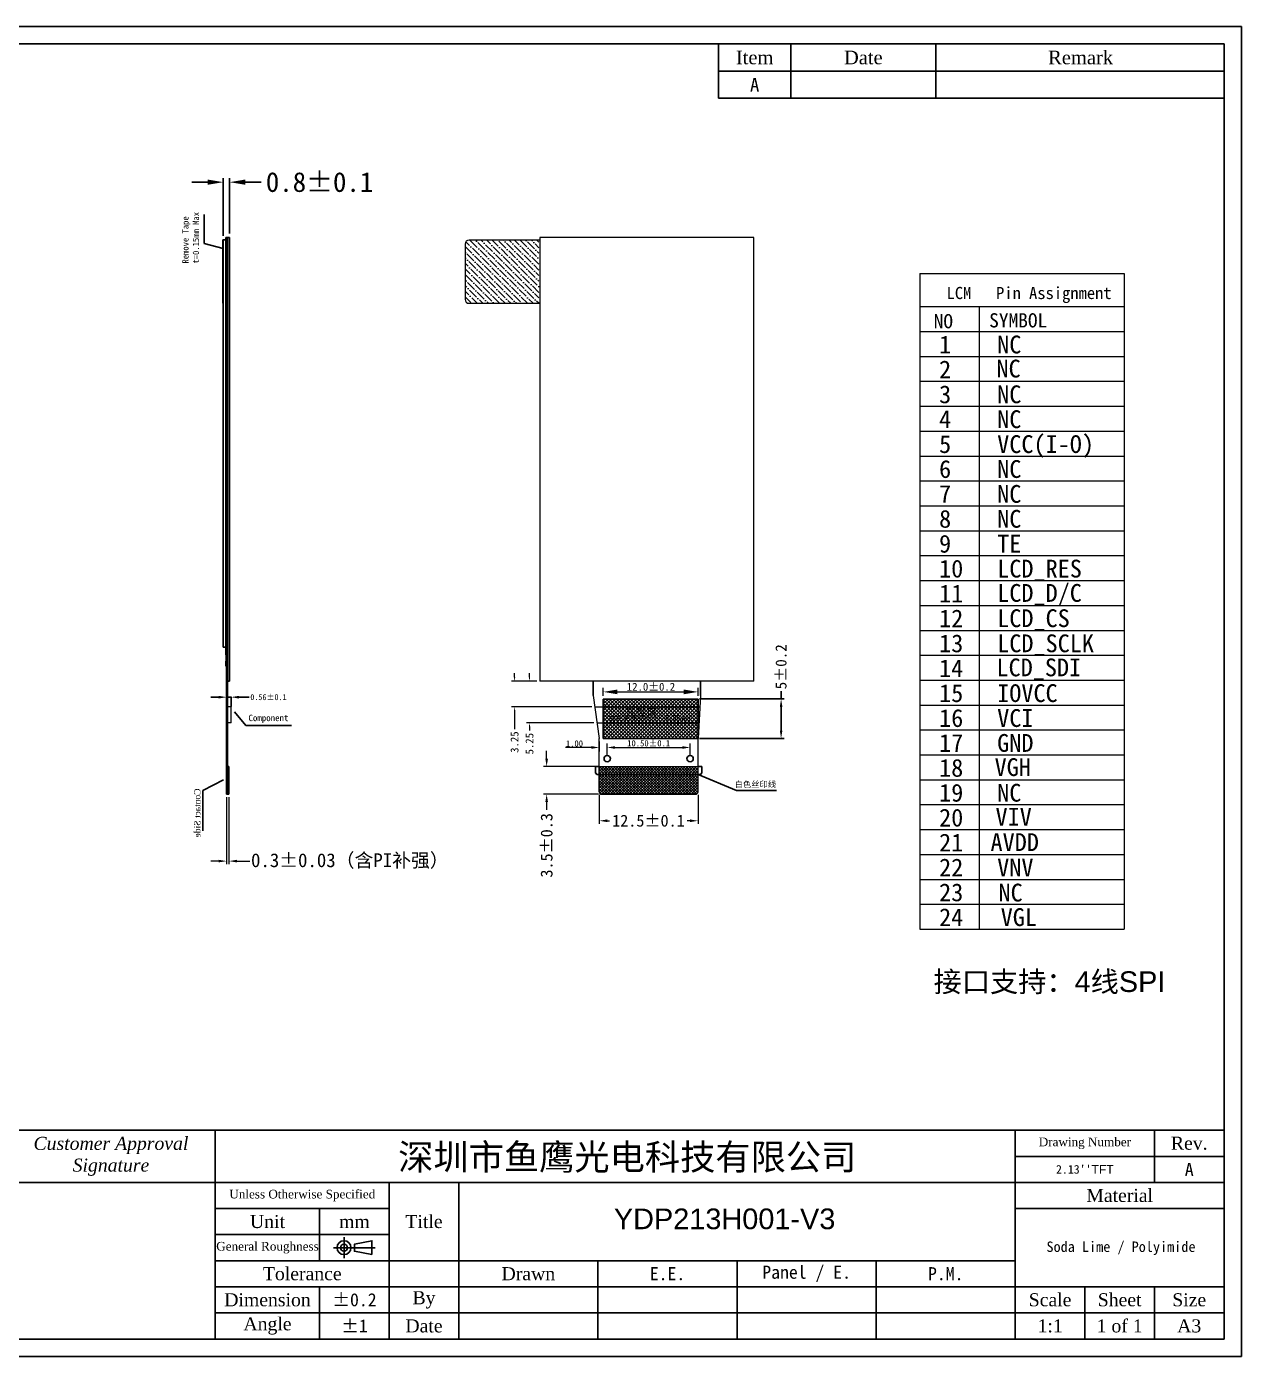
# Model space of a CAD drawing. Header units: millimetres. Extents: x 402 to 634, y 106 to 274.
# Drawn here: x 480.5 to 634.3, y 105.8 to 274.2 of the extents above; entities that cross this region are included whole.
import ezdxf

# ---------------------------------------------------------------- set-up
doc = ezdxf.new("R2010")
doc.units = ezdxf.units.MM
doc.header["$LTSCALE"] = 10
doc.header["$MEASUREMENT"] = 0
doc.linetypes.add('CENTER', pattern=[2, 1.25, -0.25, 0.25, -0.25])
doc.layers.add('dim', color=3, linetype='Continuous', lineweight=13)
doc.layers.add('Title block', color=7, linetype='Continuous', lineweight=9)
for name, color, linetype in [('Dimension', 7, 'Continuous'), ('DWG', 7, 'Continuous'), ('FPC', 2, 'Continuous'), ('Frame', 7, 'Continuous'), ('Index', 7, 'Continuous'), ('偏光片', 4, 'Continuous')]:
    doc.layers.add(name, color=color, linetype=linetype)
doc.styles.add('ROMANS', font='romans.shx')
doc.styles.add('TXT', font='TXT')
doc.styles.add('宋体', font='')
doc.styles.add('工程', font='gbenor.shx', dxfattribs={"width": 1.25, "bigfont": 'gbcbig.shx'})
doc.styles.get('宋体').set_extended_font_data('SimSun')
doc.dimstyles.new('ISO-25$0', dxfattribs={"dimscale": 0.5, "dimtxt": 2, "dimasz": 2, "dimexe": 0.8, "dimexo": 0.8, "dimtad": 0, "dimrnd": 0.01, "dimzin": 9, "dimdsep": 46, "dimtxsty": 'Standard', "dimcen": 2.5, "dimadec": 0, "dimazin": 2, "dimtfac": 1, "dimtofl": 0, "dimtmove": 0, "dimatfit": 0, "dimfxl": 1, "dimlwd": 13, "dimlwe": 13, "dimarcsym": 0})
doc.dimstyles.new('li', dxfattribs={"dimtxt": 0.75, "dimasz": 1, "dimexe": 0.05, "dimexo": 0.05, "dimgap": 0.1, "dimtad": 0, "dimzin": 1, "dimdsep": 46, "dimtxsty": 'TXT', "dimcen": 2.5, "dimclrd": 4, "dimclre": 4, "dimclrt": 4, "dimadec": 0, "dimazin": 0, "dimtfac": 1, "dimtmove": 0, "dimatfit": 3, "dimfxl": 1.25, "dimarcsym": 0})
doc.dimstyles.get("Standard").update_dxf_attribs({"dimscale": 0, "dimtxt": 0.6, "dimasz": 0.5, "dimexe": 0.5, "dimexo": 0.5, "dimgap": 0.5, "dimtad": 0, "dimdec": 4, "dimdsep": 46, "dimlunit": 6, "dimtxsty": 'ROMANS', "dimcen": 0.1, "dimadec": 0, "dimazin": 0, "dimtfac": 1, "dimtdec": 4, "dimtofl": 0, "dimtmove": 0, "dimatfit": 0, "dimfxl": 1, "dimtolj": 1, "dimtzin": 0, "dimarcsym": 0})
doc.dimstyles.new('标准', dxfattribs={"dimtxt": 1.6, "dimasz": 1.8, "dimexe": 0.5, "dimexo": 0.4, "dimgap": 0.1, "dimtad": 1, "dimzin": 1, "dimdsep": 46, "dimtxsty": '工程', "dimblk": 'CLOSEDBLANK', "dimcen": 0.09, "dimclrd": 3, "dimclre": 3, "dimclrt": 3, "dimadec": 0, "dimazin": 0, "dimtfac": 1, "dimtofl": 0, "dimtmove": 0, "dimatfit": 3, "dimldrblk": 'CLOSEDBLANK', "dimfxl": 1, "dimtolj": 1, "dimlwd": 0, "dimlwe": 0, "dimarcsym": 0})
doc.dimstyles.new('标注', dxfattribs={"dimtxt": 1.4, "dimasz": 1, "dimexe": 0.4, "dimexo": 0.2, "dimgap": 0.2, "dimtad": 0, "dimrnd": 0.0005, "dimzin": 9, "dimdsep": 46, "dimtxsty": 'Standard', "dimcen": 0, "dimclrd": 256, "dimclre": 256, "dimclrt": 256, "dimadec": 0, "dimazin": 2, "dimtfac": 1, "dimtmove": 0, "dimatfit": 3, "dimfxl": 0.4, "dimlwd": -1, "dimlwe": -1, "dimarcsym": 0})

# ---------------------------------------------------------------- blocks, each defined once
blk = doc.blocks.new('*D40')
at = {"color": 0, "linetype": 'Continuous', "lineweight": -2, "transparency": 16777216}
for p, q in [((503.38, 254.49), (501.38, 254.49)), ((505.38, 247.7), (505.38, 254.99)), ((506.18, 248), (506.18, 254.99)), ((508.18, 254.49), (510.18, 254.49))]:
    blk.add_line(p, q, dxfattribs=at)
at = {"color": 0, "linetype": 'Continuous', "transparency": 16777216}
for points in [[(503.38, 254.83), (503.38, 254.16), (505.38, 254.49)], [(508.18, 254.83), (508.18, 254.16), (506.18, 254.49)]]:
    blk.add_solid(points, dxfattribs=at)
at = {"layer": 'Defpoints', "color": 0, "linetype": 'Continuous', "transparency": 16777216}
for p in [(506.18, 254.49), (505.38, 247.2), (506.18, 247.5)]:
    blk.add_point(p, dxfattribs=at)
at = {"color": 7, "linetype": 'Continuous', "transparency": 16777216, "insert": (517.57, 254.49), "char_height": 2.5, "attachment_point": 5, "style": '宋体'}
blk.add_mtext('\\A1;0.8±0.1', dxfattribs=at)
blk = doc.blocks.new('*D43')
at = {"color": 7, "lineweight": 13, "transparency": 16777216}
for p, q in [((505.8, 176.6), (505.8, 168.12)), ((506.1, 176.6), (506.1, 168.12)), ((504.8, 168.52), (503.8, 168.52)), ((507.1, 168.52), (508.73, 168.52))]:
    blk.add_line(p, q, dxfattribs=at)
at = {"color": 7, "transparency": 16777216}
for points in [[(504.8, 168.69), (504.8, 168.36), (505.8, 168.52)], [(507.1, 168.69), (507.1, 168.36), (506.1, 168.52)]]:
    blk.add_solid(points, dxfattribs=at)
at = {"layer": 'Defpoints', "color": 0, "transparency": 16777216}
for p in [(505.8, 177), (506.1, 177), (506.1, 168.52)]:
    blk.add_point(p, dxfattribs=at)
at = {"color": 7, "transparency": 16777216, "insert": (521.41, 168.52), "char_height": 1.75, "attachment_point": 5, "style": '宋体'}
blk.add_mtext('0.3%%P0.03（含PI补强）', dxfattribs=at)
blk = doc.blocks.new('*D47')
at = {"color": 7, "lineweight": -2, "transparency": 16777216}
for p, q in [((504.8, 189.28), (503.8, 189.28)), ((505.8, 188.1), (505.8, 189.33)), ((505.8, 189.28), (506.36, 189.28)), ((506.36, 188.1), (506.36, 189.33)), ((507.36, 189.28), (508.66, 189.28))]:
    blk.add_line(p, q, dxfattribs=at)
at = {"color": 7, "transparency": 16777216}
for points in [[(504.8, 189.45), (504.8, 189.11), (505.8, 189.28)], [(507.36, 189.45), (507.36, 189.11), (506.36, 189.28)]]:
    blk.add_solid(points, dxfattribs=at)
at = {"layer": 'Defpoints', "color": 0, "transparency": 16777216}
for p in [(506.36, 189.28), (505.8, 188.05), (506.36, 188.05)]:
    blk.add_point(p, dxfattribs=at)
at = {"color": 7, "transparency": 16777216, "insert": (511.1, 189.28), "char_height": 0.75, "attachment_point": 5, "style": '宋体'}
blk.add_mtext('0.56%%P0.1', dxfattribs=at)
blk = doc.blocks.new('*D50')
at = {"layer": 'Defpoints', "color": 0, "transparency": 16777216}
for p in [(545.49, 191.3), (542.27, 188.05), (552.44, 188.05)]:
    blk.add_point(p, dxfattribs=at)
at = {"layer": 'dim', "color": 0, "lineweight": 13, "transparency": 16777216}
for p, q in [((542.27, 191.8), (542.27, 192.3)), ((545.09, 191.3), (541.87, 191.3)), ((552.04, 188.05), (541.87, 188.05)), ((542.27, 187.55), (542.27, 185.25))]:
    blk.add_line(p, q, dxfattribs=at)
at = {"layer": 'dim', "color": 0, "transparency": 16777216}
for points in [[(542.19, 191.8), (542.36, 191.8), (542.27, 191.3)], [(542.19, 187.55), (542.36, 187.55), (542.27, 188.05)]]:
    blk.add_solid(points, dxfattribs=at)
at = {"layer": 'dim', "color": 0, "transparency": 16777216, "insert": (542.27, 183.59), "char_height": 1, "attachment_point": 5, "rotation": 90, "style": '宋体'}
blk.add_mtext('3.25', dxfattribs=at)
blk = doc.blocks.new('*D48')
at = {"layer": 'Defpoints', "color": 0, "transparency": 16777216}
for p in [(545.49, 191.3), (544.16, 186.05), (552.72, 186.05)]:
    blk.add_point(p, dxfattribs=at)
at = {"layer": 'dim', "color": 0, "lineweight": 13, "transparency": 16777216}
for p, q in [((544.16, 191.8), (544.16, 192.3)), ((545.09, 191.3), (543.76, 191.3)), ((552.32, 186.05), (543.76, 186.05)), ((544.16, 185.55), (544.16, 185.05))]:
    blk.add_line(p, q, dxfattribs=at)
at = {"layer": 'dim', "color": 0, "transparency": 16777216}
for points in [[(544.08, 191.8), (544.24, 191.8), (544.16, 191.3)], [(544.08, 185.55), (544.24, 185.55), (544.16, 186.05)]]:
    blk.add_solid(points, dxfattribs=at)
at = {"layer": 'dim', "color": 0, "transparency": 16777216, "insert": (544.16, 183.39), "char_height": 1, "attachment_point": 5, "rotation": 90, "style": '宋体'}
blk.add_mtext('5.25', dxfattribs=at)
blk = doc.blocks.new('*D51')
at = {"color": 7, "lineweight": 0, "transparency": 16777216}
for p, q in [((553, 183.65), (553, 182.41)), ((552, 182.91), (548.7, 182.91)), ((554, 181.9), (554, 183.41)), ((555, 182.91), (556, 182.91))]:
    blk.add_line(p, q, dxfattribs=at)
at = {"color": 7, "transparency": 16777216}
for points in [[(552, 183.08), (552, 182.74), (553, 182.91)], [(555, 183.08), (555, 182.74), (554, 182.91)]]:
    blk.add_solid(points, dxfattribs=at)
at = {"layer": 'Defpoints', "color": 0, "transparency": 16777216}
for p in [(553, 184.05), (553, 182.91), (554, 181.5)]:
    blk.add_point(p, dxfattribs=at)
at = {"color": 7, "transparency": 16777216, "insert": (549.85, 183.41), "char_height": 0.8, "attachment_point": 5, "style": '宋体'}
blk.add_mtext('\\A1;1.00', dxfattribs=at)
blk = doc.blocks.new('_ClosedBlank')
at = {"color": 0, "linetype": 'ByBlock', "lineweight": -2}
for p, q in [((-1, 0.167), (0, 0)), ((-1, 0.167), (-1, -0.167)), ((0, 0), (-1, -0.167))]:
    blk.add_line(p, q, dxfattribs=at)
blk = doc.blocks.new('*D52')
at = {"color": 7, "lineweight": 0, "transparency": 16777216}
for p, q in [((554, 181.9), (554, 183.41)), ((555, 182.91), (563.5, 182.91)), ((564.5, 181.9), (564.5, 183.41))]:
    blk.add_line(p, q, dxfattribs=at)
at = {"color": 7, "transparency": 16777216}
for points in [[(555, 183.08), (555, 182.74), (554, 182.91)], [(563.5, 183.08), (563.5, 182.74), (564.5, 182.91)]]:
    blk.add_solid(points, dxfattribs=at)
at = {"layer": 'Defpoints', "color": 0, "transparency": 16777216}
for p in [(564.5, 182.91), (554, 181.5), (564.5, 181.5)]:
    blk.add_point(p, dxfattribs=at)
at = {"color": 7, "transparency": 16777216, "insert": (559.25, 183.44), "char_height": 0.8, "attachment_point": 5, "style": '宋体'}
blk.add_mtext('\\A1;10.50%%P0.1', dxfattribs=at)
blk = doc.blocks.new('*D53')
at = {"color": 7, "transparency": 16777216}
for p, q in [((565.7, 189.05), (576.42, 189.05)), ((576.02, 189.05), (576.02, 190.05)), ((576.02, 185.05), (576.02, 188.05)), ((565.7, 184.05), (576.42, 184.05))]:
    blk.add_line(p, q, dxfattribs=at)
for points in [[(575.86, 188.05), (576.19, 188.05), (576.02, 189.05)], [(575.86, 185.05), (576.19, 185.05), (576.02, 184.05)]]:
    blk.add_solid(points, dxfattribs=at)
at = {"layer": 'Defpoints', "color": 0, "transparency": 16777216}
for p in [(565.5, 189.05), (576.02, 189.05), (565.5, 184.05)]:
    blk.add_point(p, dxfattribs=at)
at = {"color": 7, "transparency": 16777216, "insert": (576.02, 193.13), "char_height": 1.4, "attachment_point": 5, "rotation": 90, "style": '宋体'}
blk.add_mtext('5%%p0.2', dxfattribs=at)
blk = doc.blocks.new('*D54')
at = {"color": 7, "lineweight": 0, "transparency": 16777216}
for p, q in [((553.5, 189.45), (553.5, 190.45)), ((565.5, 189.45), (565.5, 190.45)), ((555.3, 189.95), (563.7, 189.95))]:
    blk.add_line(p, q, dxfattribs=at)
at = {"color": 7, "transparency": 16777216}
for points in [[(555.3, 190.25), (555.3, 189.65), (553.5, 189.95)], [(563.7, 190.25), (563.7, 189.65), (565.5, 189.95)]]:
    blk.add_solid(points, dxfattribs=at)
at = {"layer": 'Defpoints', "color": 0, "transparency": 16777216}
for p in [(553.5, 189.05), (565.5, 189.95), (565.5, 189.05)]:
    blk.add_point(p, dxfattribs=at)
at = {"color": 7, "transparency": 16777216, "insert": (559.54, 190.59), "char_height": 1, "attachment_point": 5, "style": '宋体'}
blk.add_mtext('\\A1;12.0%%P0.2', dxfattribs=at)
blk = doc.blocks.new('*D63')
at = {"color": 7, "lineweight": 13, "transparency": 16777216}
for p, q in [((553, 176.9), (553, 173.23)), ((565.5, 176.9), (565.5, 173.23)), ((554, 173.63), (554.31, 173.63)), ((564.5, 173.63), (564.13, 173.63))]:
    blk.add_line(p, q, dxfattribs=at)
at = {"color": 7, "transparency": 16777216}
for points in [[(554, 173.8), (554, 173.46), (553, 173.63)], [(564.5, 173.8), (564.5, 173.46), (565.5, 173.63)]]:
    blk.add_solid(points, dxfattribs=at)
at = {"layer": 'Defpoints', "color": 0, "transparency": 16777216}
for p in [(553, 177.3), (565.5, 177.3), (553, 173.63)]:
    blk.add_point(p, dxfattribs=at)
at = {"color": 7, "transparency": 16777216, "insert": (559.22, 173.63), "char_height": 1.5, "attachment_point": 5, "style": '宋体'}
blk.add_mtext('12.5%%P0.1', dxfattribs=at)
blk = doc.blocks.new('*D64')
at = {"color": 7, "lineweight": 13, "transparency": 16777216}
for p, q in [((546.33, 181.5), (546.33, 182.5)), ((552.6, 180.5), (545.93, 180.5)), ((552.9, 177), (545.93, 177)), ((546.33, 176), (546.33, 175))]:
    blk.add_line(p, q, dxfattribs=at)
at = {"color": 7, "transparency": 16777216}
for points in [[(546.16, 181.5), (546.5, 181.5), (546.33, 180.5)], [(546.16, 176), (546.5, 176), (546.33, 177)]]:
    blk.add_solid(points, dxfattribs=at)
at = {"layer": 'Defpoints', "color": 0, "transparency": 16777216}
for p in [(553, 180.5), (546.33, 177), (553.3, 177)]:
    blk.add_point(p, dxfattribs=at)
at = {"color": 7, "transparency": 16777216, "insert": (546.33, 170.52), "char_height": 1.5, "attachment_point": 5, "rotation": 90, "style": '宋体'}
blk.add_mtext('3.5±0.3', dxfattribs=at)

msp = doc.modelspace()

# ---------------------------------------------------------------- hatches: boundary and pattern name
h = msp.add_hatch()
h.set_pattern_fill('ANSI37', color=2, scale=0.1, style=0)
h.set_pattern_definition([(45, (-2396.25483, -66.79228), (-0.224506403, 0.224506403), []), (135, (-2396.25483, -66.79228), (-0.224506403, -0.224506403), [])])
h.paths.add_polyline_path([(553.49753, 189.04634), (565.49753, 189.04634), (565.49753, 184.04634), (553.49753, 184.04634)])
h.paths.add_polyline_path([(554.06326, 186.07142), (565.13811, 186.07142), (565.13811, 187.31045), (554.06326, 187.31045)], flags=24)
h = msp.add_hatch()
h.set_pattern_fill('ANSI37', color=24, scale=0.8, style=0)
h.set_pattern_definition([(45, (-6.57201, 2.18272), (-0.070710678, 0.070710678), []), (135, (-6.57201, 2.18272), (-0.070710678, -0.070710678), [])])
h.paths.add_polyline_path([(505.93139, 180.49634), (506.10139, 180.49634), (506.10139, 176.99634), (505.93139, 176.99634)])
h = msp.add_hatch()
h.set_pattern_fill('ANSI37', color=24, scale=2, style=0)
h.set_pattern_definition([(135, (1124.83707, 2.88272), (0.1767767, 0.1767767), []), (45, (1124.83707, 2.88272), (0.1767767, -0.1767767), [])])
edge = h.paths.add_edge_path()
edge.add_line((552.99753, 180.49634), (565.49753, 180.49634))
edge.add_line((565.49753, 180.49634), (565.49753, 177.29634))
edge.add_arc((565.19753, 177.29634), 0.3, -90, 0, ccw=False)
edge.add_line((565.19753, 176.99634), (553.29753, 176.99634))
edge.add_arc((553.29753, 177.29634), 0.3, 180, 270, ccw=False)
edge.add_line((552.99753, 177.29634), (552.99753, 180.49634))
edge = h.paths.add_edge_path()
edge.add_line((565.49753, 179.49634), (552.99753, 179.49634))
at = {"layer": 'dim'}
h = msp.add_hatch(dxfattribs=at)
h.set_pattern_fill('ANSI36', color=5, scale=4, style=0)
h.set_pattern_definition([(135, (1245.71097, -4178.4966), (-0.265165043, 0.972271824), [1.25, -0.25, 0, -0.25])])
h.paths.add_polyline_path([(536.00575, 246.65096, -0.414213562), (536.50575, 247.15096), (545.35575, 247.15096), (545.35575, 239.15096), (536.50575, 239.15096, -0.414213562), (536.00575, 239.65096)])

# ---------------------------------------------------------------- linework, layer by layer
for p, q in [((505.68139, 195.29634), (505.81139, 191.29634)), ((505.71137, 193.84634), (505.71137, 193.19634)), ((505.93139, 195.29634), (505.93139, 191.29634)), ((505.81139, 191.29634), (505.93139, 191.29634))]:
    msp.add_line(p, q)
at = {"color": 7}
msp.add_line((505.68139, 195.29634), (505.93139, 195.29634), dxfattribs=at)
at = {"color": 30}
for p, q in [((552.234, 191.29634), (552.234, 189.49636)), ((565.804, 191.29634), (565.804, 189.49636))]:
    msp.add_line(p, q, dxfattribs=at)
at = {"color": 2}
for p, q in [((553.49753, 189.04634), (565.49753, 189.04634)), ((553.49753, 189.04634), (553.49753, 184.04634)), ((565.49753, 189.04634), (565.49753, 184.04634)), ((553.49753, 184.04634), (565.49753, 184.04634))]:
    msp.add_line(p, q, dxfattribs=at)
at = {"color": 24}
for p, q in [((505.93139, 180.49634), (506.10139, 180.49634)), ((505.93139, 180.49634), (505.93139, 176.99634)), ((506.10139, 180.49634), (506.10139, 176.99634)), ((552.49753, 180.49637), (552.4975, 179.69737)), ((552.49753, 180.49637), (552.4975, 179.69737)), ((552.99753, 180.49634), (552.49753, 180.49637)), ((552.99753, 180.49634), (552.49753, 180.49637)), ((565.49753, 180.49634), (565.99753, 180.49637)), ((565.49753, 180.49634), (565.99753, 180.49637)), ((565.99753, 180.49637), (565.99756, 179.69737)), ((565.99753, 180.49637), (565.99756, 179.69737)), ((552.4975, 179.69737), (552.69753, 179.49635)), ((552.4975, 179.69737), (552.69753, 179.49635)), ((552.99753, 179.49634), (552.69753, 179.49635)), ((552.99753, 179.49634), (552.69753, 179.49635)), ((565.49753, 179.49634), (565.79753, 179.49635)), ((565.49753, 179.49634), (565.79753, 179.49635)), ((565.99756, 179.69737), (565.79753, 179.49635)), ((565.99756, 179.69737), (565.79753, 179.49635)), ((505.93139, 176.99634), (506.10139, 176.99634))]:
    msp.add_line(p, q, dxfattribs=at)
at = {"color": 5}
msp.add_lwpolyline([(505.38137, 247.17823), (505.33137, 247.17823), (505.33137, 239.17823), (505.38137, 239.17823)], close=True, dxfattribs=at)
at = {"layer": 'dim', "color": 5}
for p, q in [((536.00575, 246.65096), (536.00575, 239.65096)), ((545.485, 247.15096), (536.50575, 247.15096)), ((536.50575, 239.15096), (545.485, 239.15096))]:
    msp.add_line(p, q, dxfattribs=at)
at = {"layer": 'dim', "color": 7, "ltscale": 10}
for p, q in [((572.553, 247.49634), (545.485, 247.49634)), ((545.485, 247.49634), (545.485, 191.29634)), ((572.553, 191.29634), (572.553, 247.49634))]:
    msp.add_line(p, q, dxfattribs=at)
at = {"layer": 'dim', "color": 7}
for p, q in [((572.553, 191.29634), (545.485, 191.29634)), ((506.36139, 188.04634), (505.93139, 188.04634)), ((506.36139, 186.04634), (506.36139, 188.04634)), ((506.36139, 186.04634), (505.93139, 186.04634))]:
    msp.add_line(p, q, dxfattribs=at)
at = {"layer": 'dim', "color": 30}
for p, q in [((552.234, 189.49636), (552.99753, 184.04634)), ((565.804, 189.49636), (565.49753, 184.04634)), ((552.43715, 188.04634), (565.72246, 188.04634)), ((552.71734, 186.04634), (565.61, 186.04634)), ((552.99753, 179.49634), (552.99753, 184.04634)), ((565.49753, 179.99634), (565.49753, 184.04634)), ((552.99753, 177.29634), (552.99753, 180.49634)), ((552.99753, 180.49634), (565.49753, 180.49634)), ((565.49753, 177.29634), (565.49753, 180.49634)), ((552.99753, 177.29634), (552.99753, 179.49634)), ((565.49753, 177.29634), (565.49753, 179.99634)), ((553.29753, 176.99634), (565.19753, 176.99634)), ((553.29753, 176.99634), (565.19753, 176.99634))]:
    msp.add_line(p, q, dxfattribs=at)
at = {"layer": 'dim', "color": 0}
msp.add_line((565.49753, 179.49634), (552.99753, 179.49634), dxfattribs=at)
at = {"layer": 'dim', "color": 5}
for centre, start, end in [((536.50575, 246.65096), 90, 180), ((536.50575, 239.65096), 180, 270)]:
    msp.add_arc(centre, 0.5, start, end, dxfattribs=at)
at = {"layer": 'dim', "color": 30}
for centre, start, end in [((553.29753, 177.29634), 180, 270), ((553.29753, 177.29634), 180, 270), ((565.19753, 177.29634), 270, 0), ((565.19753, 177.29634), 270, 0)]:
    msp.add_arc(centre, 0.3, start, end, dxfattribs=at)
at = {"layer": 'DWG', "color": 7}
for p, q in [((505.68139, 195.29634), (505.68139, 247.49634)), ((505.68139, 247.49634), (505.93139, 247.49634)), ((505.93139, 247.49634), (506.18139, 247.49634)), ((505.93139, 191.29634), (505.93139, 247.49634)), ((506.18139, 247.49634), (506.18139, 191.29634)), ((505.93139, 195.29634), (505.68139, 195.29634)), ((505.71137, 193.84634), (505.93139, 193.84634)), ((505.71137, 193.19634), (505.93139, 193.19634)), ((506.18139, 191.29634), (505.93139, 191.29634))]:
    msp.add_line(p, q, dxfattribs=at)
at = {"layer": 'DWG', "color": 30}
for p, q in [((505.80138, 176.99634), (505.80138, 192.39634)), ((505.81138, 192.39634), (505.93139, 192.39634)), ((505.93139, 192.39634), (505.93139, 176.99634)), ((505.80138, 176.99634), (505.93139, 176.99634))]:
    msp.add_line(p, q, dxfattribs=at)
at = {"layer": 'FPC', "color": 30}
for centre in [(553.99753, 181.49634), (564.49753, 181.49634)]:
    msp.add_circle(centre, 0.4, dxfattribs=at)
at = {"layer": 'Frame', "color": 7}
for p, q in [((634.31584, 274.19188), (402.01727, 274.19188)), ((634.31584, 105.8072), (634.31584, 274.19188)), ((404.21975, 271.98939), (632.11335, 271.98939)), ((568.08569, 265.10948), (568.08569, 271.98939)), ((577.2589, 265.10948), (577.2589, 271.98939)), ((595.60533, 265.10948), (595.60533, 271.98939)), ((632.11335, 271.98939), (632.11335, 108.00969)), ((568.08569, 268.54943), (632.11335, 268.54943)), ((568.08569, 265.10948), (632.11335, 265.10948)), ((568.08569, 265.10948), (632.11335, 265.10948)), ((568.08569, 265.10948), (632.11335, 265.10948)), ((477.93918, 134.43955), (632.11335, 134.43955)), ((504.36904, 108.00969), (504.36904, 134.43955)), ((605.6835, 108.00969), (605.6835, 134.43955)), ((623.3034, 127.83208), (623.3034, 134.43955)), ((605.6835, 131.13581), (632.11335, 131.13581)), ((477.93918, 127.83208), (632.11335, 127.83208)), ((526.39392, 108.00969), (526.39392, 127.83208)), ((535.20387, 108.00969), (535.20387, 127.83208)), ((504.36904, 124.52835), (526.39392, 124.52835)), ((517.58397, 117.92089), (517.58397, 124.52835)), ((605.6835, 124.52835), (632.11335, 124.52835)), ((504.36904, 121.22462), (526.39392, 121.22462)), ((504.36904, 117.92089), (605.6835, 117.92089)), ((552.82378, 108.00969), (552.82378, 117.92089)), ((570.44368, 108.00969), (570.44368, 117.92089)), ((588.06359, 108.00969), (588.06359, 117.92089)), ((504.36904, 114.61715), (632.11335, 114.61715)), ((517.58397, 108.00969), (517.58397, 114.61715)), ((614.49345, 108.00969), (614.49345, 114.61715)), ((623.3034, 108.00969), (623.3034, 114.61715)), ((504.36904, 111.31342), (632.11335, 111.31342)), ((632.11335, 108.00969), (402.01727, 108.00969)), ((402.01727, 105.8072), (634.31584, 105.8072))]:
    msp.add_line(p, q, dxfattribs=at)
at = {"layer": 'Frame', "color": 7, "linetype": 'CENTER'}
for p, q in [((524.63193, 119.57275), (519.34596, 119.57275)), ((520.66745, 120.89424), (520.66745, 118.25126))]:
    msp.add_line(p, q, dxfattribs=at)
at = {"layer": 'Frame', "color": 7}
msp.add_lwpolyline([(524.19143, 118.69176), (524.19143, 120.45375), (521.98894, 120.01325), (521.98894, 119.13225)], close=True, dxfattribs=at)
for radius in [0.881, 0.4405]:
    msp.add_circle((520.66745, 119.57275), radius, dxfattribs=at)
at = {"layer": 'Title block', "lineweight": 13}
for p, q in [((593.59802, 242.93927), (619.45657, 242.93927)), ((593.59802, 242.93927), (593.59802, 159.90502)), ((619.45657, 242.93927), (619.45657, 159.90502)), ((593.59802, 238.735), (619.45657, 238.735)), ((601.10563, 238.735), (601.10563, 159.90502)), ((593.59802, 235.5818), (619.45657, 235.5818)), ((593.59802, 232.4286), (619.45657, 232.4286)), ((593.59802, 229.2754), (619.45657, 229.2754)), ((593.59802, 226.1222), (619.45657, 226.1222)), ((593.59802, 222.969), (619.45657, 222.969)), ((593.59802, 219.81581), (619.45657, 219.81581)), ((593.59802, 216.66261), (619.45657, 216.66261)), ((593.59802, 213.50941), (619.45657, 213.50941)), ((593.59802, 210.35621), (619.45657, 210.35621)), ((593.59802, 207.20301), (614.61934, 207.20301)), ((593.59802, 207.20301), (619.45657, 207.20301)), ((593.59802, 204.04981), (619.45657, 204.04981)), ((593.59802, 200.89661), (619.45657, 200.89661)), ((593.59802, 197.74341), (614.61934, 197.74341)), ((593.59802, 197.74341), (619.45657, 197.74341)), ((593.59802, 194.59021), (619.45657, 194.59021)), ((593.59802, 191.43701), (619.45657, 191.43701)), ((593.59802, 188.28381), (619.45657, 188.28381)), ((593.59802, 185.13061), (619.45657, 185.13061)), ((593.59802, 181.97742), (619.45657, 181.97742)), ((593.59802, 178.82422), (619.45657, 178.82422)), ((593.59802, 175.67102), (619.45657, 175.67102)), ((593.59802, 172.51782), (619.45657, 172.51782)), ((593.59802, 169.36462), (614.61934, 169.36462)), ((593.59802, 169.36462), (619.45657, 169.36462)), ((593.59802, 166.21142), (619.45657, 166.21142)), ((593.59802, 163.05822), (619.45657, 163.05822)), ((593.59802, 159.90502), (614.61934, 159.90502)), ((593.59802, 159.90502), (619.45657, 159.90502))]:
    msp.add_line(p, q, dxfattribs=at)
at = {"layer": '偏光片', "color": 6, "ltscale": 10}
for p, q in [((505.38137, 247.19629), (505.38137, 195.59634)), ((505.68139, 247.19629), (505.38137, 247.19629)), ((505.68139, 203.99629), (505.68139, 247.19629)), ((505.38137, 195.59634), (505.68139, 195.59634))]:
    msp.add_line(p, q, dxfattribs=at)

# ---------------------------------------------------------------- texts
at = {"color": 7, "linetype": 'Continuous', "lineweight": 0, "style": '宋体'}
msp.add_text('白色丝印线', height=0.75, dxfattribs=at).set_placement((570.14528, 177.87656))
at = {"layer": 'dim', "color": 7, "style": '宋体'}
msp.add_text('黄色绝缘胶纸（T=0.05mm）', height=0.6212466, dxfattribs=at).set_placement((554.26976, 186.36816))
at = {"layer": 'dim', "color": 6, "insert": (560.37591, 187.77603), "char_height": 1, "attachment_point": 3, "style": '宋体'}
msp.add_mtext('元件区', dxfattribs=at)
at = {"layer": 'Dimension', "color": 7, "insert": (595.33807, 154.56818), "char_height": 2.6178282, "width": 289.7562532, "attachment_point": 1, "style": '宋体'}
msp.add_mtext('接口支持：{\\fArial|b0|i0|c0|p32;4}线{\\fArial|b0|i0|c0|p32;SPI}', dxfattribs=at)
at = {"layer": 'Dimension', "color": 1, "insert": (554.84313, 124.53219), "char_height": 2.6178282, "width": 289.7562532, "attachment_point": 1, "style": '宋体'}
msp.add_mtext('{\\fArial|b0|i0|c0|p34;YDP213H001-V3}', dxfattribs=at)
at = {"layer": 'Frame', "color": 7, "attachment_point": 5, "style": '宋体'}
for s, insert, char_height in [('{\\fTimes New Roman|b0|i0|c0|p18;Item}', (572.6723, 270.26941), 1.7199773), ('{\\fTimes New Roman|b0|i0|c0|p18;Date}', (586.43211, 270.26941), 1.7199773), ('{\\fTimes New Roman|b0|i0|c0|p18;Remark}', (613.95175, 270.26941), 1.7199773), ('A', (572.6723, 266.82946), 1.71998), ('Component', (511.09745, 186.54051), 0.825933), ('{\\fTimes New Roman|b0|i1|c0|p18;Customer Approval\\PSignature}', (491.15411, 131.13581), 1.6518662), ('{\\fTimes New Roman|b0|i0|c0|p18;Drawing Number}', (614.49345, 132.78768), 1.1012441), ('{\\fTimes New Roman|b0|i0|c0|p18;Rev.}', (627.70838, 132.78768), 1.6518662), ("2.13''{\\fArial|b0|i0|c0|p32;TFT}", (614.49345, 129.48395), 1.1012441), ('{\\fTimes New Roman|b0|i0|c0|p18;Unless Otherwise Specified}', (515.38148, 126.18022), 1.1012441), ('{\\fTimes New Roman|b0|i0|c0|p18;Material}', (618.89842, 126.18022), 1.6518662), ('{\\fTimes New Roman|b0|i0|c0|p18;Unit}', (510.9765, 122.87648), 1.6518662), ('{\\fTimes New Roman|b0|i0|c0|p18;mm}', (521.98894, 122.87648), 1.6518662), ('{\\fTimes New Roman|b0|i0|c0|p18;Title}', (530.7989, 122.87648), 1.6518662), ('{\\fTimes New Roman|b0|i0|c0|p18;General Roughness}', (510.9765, 119.57275), 1.1012441), ('Soda Lime / Polyimide', (619.06677, 119.5031), 1.3214929), ('{\\fTimes New Roman|b0|i0|c0|p18;Tolerance}', (515.38148, 116.26902), 1.6518662), ('{\\fTimes New Roman|b0|i0|c0|p18;Drawn}', (544.01383, 116.26902), 1.6518662), ('E.E.', (561.63373, 116.26902), 1.651866), ('Panel / E.', (579.25364, 116.26902), 1.651866), ('P.M.', (596.87354, 116.26902), 1.651866), ('{\\fTimes New Roman|b0|i0|c0|p18;Dimension}', (510.9765, 112.96529), 1.6518662), ('%%P0.2', (521.98894, 112.96529), 1.651866), ('{\\fTimes New Roman|b0|i0|c0|p18;By}', (530.7989, 112.96529), 1.6518662), ('{\\fTimes New Roman|b0|i0|c0|p18;Scale}', (610.08847, 112.96529), 1.6518662), ('{\\fTimes New Roman|b0|i0|c0|p18;Sheet}', (618.89842, 112.96529), 1.6518662), ('{\\fTimes New Roman|b0|i0|c0|p18;Size}', (627.70838, 112.96529), 1.6518662), ('{\\fTimes New Roman|b0|i0|c0|p18;Angle}', (510.9765, 109.66155), 1.6518662), ('%%p1', (521.98894, 109.66155), 1.651866), ('{\\fTimes New Roman|b0|i0|c0|p18;Date}', (530.7989, 109.66155), 1.6518662), ('{\\fTimes New Roman|b0|i0|c0|p18;1:1}', (610.08847, 109.66155), 1.6518662), ('{\\fTimes New Roman|b0|i0|c0|p18;1 of 1}', (618.89842, 109.66155), 1.6518662), ('{\\fTimes New Roman|b0|i0|c0|p18;A3}', (627.70838, 109.66155), 1.6518662)]:
    msp.add_mtext(s, dxfattribs=dict(at, insert=insert, char_height=char_height))
at = {"layer": 'Frame', "color": 4, "insert": (556.53945, 130.88242), "char_height": 3.2722852, "width": 76.9407882, "attachment_point": 5, "style": '宋体'}
msp.add_mtext('{\\fSimSun|b1|i0|c134|p2;深圳市鱼鹰光电科技有限公司}', dxfattribs=at)
at = {"layer": 'Frame', "color": 1, "insert": (627.70838, 129.48395), "char_height": 1.651866, "attachment_point": 5, "style": '宋体'}
msp.add_mtext('{\\C7;A}', dxfattribs=at)
at = {"layer": 'Index', "insert": (501.24685, 244.18565), "char_height": 0.8, "attachment_point": 4, "rotation": 90, "style": '宋体'}
msp.add_mtext('Remove Tape\\Pt=0.15mm Max', dxfattribs=at)
at = {"layer": 'Index', "color": 3, "extrusion": (0, 0, -1), "insert": (502.08737, 177.72474), "char_height": 0.8, "attachment_point": 4, "text_direction": (0, -1, 0), "style": '宋体'}
msp.add_mtext('{\\fTimes New Roman|b0|i0|c0|p18;\\C7;Contact Side}', dxfattribs=at)
at = {"layer": 'Title block', "lineweight": 13, "style": '宋体'}
for s, height, p in [('   LCM   Pin Assignment', 1.536, (593.83907, 239.6915)), ('NO', 1.801828, (595.34829, 235.99086)), ('SYMBOL', 1.801828, (602.37381, 236.09767)), ('1', 2.25229, (596.02972, 232.81096)), ('NC', 2.252285, (603.38718, 232.81096)), ('2', 2.25229, (596.02972, 229.65776)), ('NC', 2.252285, (603.29854, 229.76283)), ('3', 2.25229, (596.02972, 226.50456)), ('NC ', 2.252285, (603.38718, 226.50456)), ('NC', 2.252285, (603.38718, 223.35137)), ('4', 2.25229, (596.02972, 223.35137)), ('5', 2.25229, (596.02972, 220.19817)), ('VCC(I-O)', 2.252285, (603.38718, 220.19817)), ('6', 2.25229, (596.02972, 217.04497)), ('NC', 2.252285, (603.38718, 217.04497)), ('7', 2.25229, (596.02972, 213.89177)), ('NC', 2.252285, (603.38718, 213.89177)), ('8', 2.25229, (596.02972, 210.73857)), ('NC ', 2.252285, (603.38718, 210.73857)), ('9', 2.25229, (596.02972, 207.58537)), ('10', 2.252285, (596.02972, 204.43217)), ('LCD_RES', 2.252285, (603.38718, 204.43217)), ('LCD_D/C', 2.252285, (603.38718, 201.3531)), ('11', 2.252285, (596.02972, 201.27897)), ('LCD_CS', 2.252285, (603.38718, 198.15236)), ('12', 2.252285, (596.02972, 198.12577)), ('13', 2.252285, (596.02972, 194.97257)), ('LCD_SCLK ', 2.252285, (603.38718, 194.97257)), ('14', 2.252285, (596.02972, 191.81937)), ('LCD_SDI ', 2.252285, (603.29854, 191.92444)), ('15', 2.252285, (596.02972, 188.66617)), ('IOVCC', 2.252285, (603.38718, 188.66617)), ('16', 2.252285, (596.02972, 185.51298)), ('VCI', 2.252285, (603.38718, 185.51298)), ('17', 2.252285, (596.02972, 182.35978)), ('GND ', 2.252285, (603.38718, 182.35978)), ('18', 2.252285, (596.02972, 179.20658)), ('VGH', 2.252285, (603.05821, 179.30188)), ('19', 2.252285, (596.02972, 176.05338)), ('NC', 2.252285, (603.38718, 176.05338)), ('20', 2.252285, (596.02972, 172.90018)), ('VIV', 2.252285, (603.17368, 173.01094)), ('21', 2.252285, (596.02972, 169.74698)), ('AVDD', 2.252285, (602.54123, 169.80236)), ('22', 2.252285, (596.02972, 166.59378)), ('VNV', 2.252285, (603.38718, 166.59378)), ('23', 2.252285, (596.02972, 163.44058)), ('24', 2.252285, (596.02972, 160.28738)), ('VGL', 2.252285, (603.83031, 160.30613))]:
    msp.add_text(s, height=height, dxfattribs=at).set_placement(p)
at = {"layer": 'Title block', "color": 1, "lineweight": 13, "style": '宋体'}
for s, p in [('TE', (603.38718, 207.58537)), ('NC', (603.55336, 163.41191))]:
    msp.add_text(s, height=2.252285, dxfattribs=at).set_placement(p)

# ---------------------------------------------------------------- dimensions: what is measured, and where the dimension line sits
at = {"color": 7, "linetype": 'Continuous'}
dim = msp.add_linear_dim(base=(506.18139, 254.4926), p1=(505.38137, 247.19629), p2=(506.18139, 247.49634), dimstyle='Standard', override={"dimscale": 1, "dimtxt": 2.5, "dimasz": 2, "dimtxsty": '宋体', "dimclrt": 7, "dimtol": 1, "dimtp": 0.1, "dimtm": 0.1, "dimtdec": 1}, dxfattribs=at)
dim.commit()
dim.dimension.update_dxf_attribs({"geometry": '*D40', "text_midpoint": (517.56686, 254.4926)})
for base, p1, p2, angle, text, dimstyle, override, picture, middle in [((576.02321, 189.04634), (565.49753, 184.04634), (565.49753, 189.04634), 90, '<>%%p0.2', '标注', {"dimtxsty": '宋体', "dimclrd": 7, "dimclre": 7, "dimclrt": 7, "dimfxl": 0.8}, '*D53', (576.02321, 193.12846)), ((552.99753, 173.63058), (565.49753, 177.29634), (552.99753, 177.29634), 180, '<>%%P0.1', 'ISO-25$0', {"dimtxt": 3, "dimtxsty": '宋体', "dimclrd": 7, "dimclre": 7, "dimclrt": 7, "dimfxl": 0.8}, '*D63', (559.22271, 173.63058))]:
    dim = msp.add_linear_dim(base=base, p1=p1, p2=p2, angle=angle, text=text, dimstyle=dimstyle, override=override)
    dim.commit()
    dim.dimension.update_dxf_attribs({"geometry": picture, "text_midpoint": middle, "dimtype": 160})
for base, p1, p2, text, override, picture, middle in [((565.49753, 189.95147), (553.49753, 189.04634), (565.49753, 189.04634), '<>%%P0.2', {"dimtxt": 1, "dimdec": 1, "dimtxsty": '宋体', "dimsah": 1, "dimclrd": 7, "dimclre": 7, "dimclrt": 7}, '*D54', (559.54403, 189.95147)), ((564.49753, 182.91081), (553.99753, 181.49634), (564.49753, 181.49634), '<>%%P0.1', {"dimtxt": 0.8, "dimasz": 1, "dimtxsty": '宋体', "dimsah": 1, "dimclrd": 7, "dimclre": 7, "dimclrt": 7}, '*D52', (559.24753, 182.91081))]:
    dim = msp.add_linear_dim(base=base, p1=p1, p2=p2, text=text, dimstyle='标准', override=override)
    dim.commit()
    dim.dimension.update_dxf_attribs({"geometry": picture, "text_midpoint": middle, "dimtype": 160})
at = {"color": 0}
dim = msp.add_linear_dim(base=(506.36139, 189.28006), p1=(505.80138, 188.04875), p2=(506.36139, 188.04634), text='<>%%P0.1', dimstyle='li', override={"dimtxsty": '宋体', "dimclrd": 7, "dimclre": 7, "dimclrt": 7}, dxfattribs=at)
dim.commit()
dim.dimension.update_dxf_attribs({"geometry": '*D47', "text_midpoint": (511.09518, 189.28006), "dimtype": 160})
dim = msp.add_linear_dim(base=(552.99753, 182.91081), p1=(553.99753, 181.49634), p2=(552.99753, 184.04634), dimstyle='标准', override={"dimtxt": 0.8, "dimasz": 1, "dimtxsty": '宋体', "dimsah": 1, "dimclrd": 7, "dimclre": 7, "dimclrt": 7})
dim.commit()
dim.dimension.update_dxf_attribs({"geometry": '*D51', "text_midpoint": (549.84725, 182.91081), "dimtype": 160})
dim = msp.add_linear_dim(base=(546.33003, 176.99634), p1=(552.99753, 180.49634), p2=(553.29753, 176.99634), angle=89.9999777, dimstyle='ISO-25$0', override={"dimtxt": 3, "dimgap": 0.625, "dimtxsty": '宋体', "dimclrd": 7, "dimclre": 7, "dimclrt": 7, "dimtol": 1, "dimlim": 0, "dimtp": 0.3, "dimtm": 0.3, "dimfxl": 0.8})
dim.commit()
dim.dimension.update_dxf_attribs({"geometry": '*D64', "text_midpoint": (546.33003, 170.52323), "dimtype": 160})
at = {"color": 7}
dim = msp.add_linear_dim(base=(506.10139, 168.52229), p1=(505.80138, 176.99634), p2=(506.10139, 176.99634), text='<>%%P0.03（含PI补强）', dimstyle='ISO-25$0', override={"dimtxt": 3.5, "dimtxsty": '宋体', "dimclrd": 7, "dimclre": 7, "dimclrt": 7, "dimfxl": 0.8}, dxfattribs=at)
dim.commit()
dim.dimension.update_dxf_attribs({"geometry": '*D43', "text_midpoint": (521.41179, 168.52229), "dimtype": 160})
at = {"layer": 'dim', "color": 7}
for base, p2, picture, middle in [((542.27197, 188.04634), (552.43715, 188.04634), '*D50', (542.27197, 183.58903)), ((544.15915, 186.04634), (552.71734, 186.04634), '*D48', (544.15915, 183.39026))]:
    dim = msp.add_linear_dim(base=base, p1=(545.485, 191.29634), p2=p2, angle=90, dimstyle='ISO-25$0', override={"dimasz": 1, "dimtxsty": '宋体', "dimfxl": 0.8}, dxfattribs=at)
    dim.commit()
    dim.dimension.update_dxf_attribs({"geometry": picture, "text_midpoint": middle, "dimtype": 160})

# ---------------------------------------------------------------- leaders
at = {"layer": 'Index'}
for points, override in [([(505.37688, 246.0942), (502.96207, 246.74125), (502.96207, 250.40226)], {"dimscale": 1, "dimtxt": 0.5, "dimgap": 0.1, "dimdec": 3, "dimtxsty": '宋体'}), ([(506.79911, 187.4349), (508.23339, 185.69523), (514.03322, 185.69523)], {"dimscale": 1, "dimtxt": 0.5, "dimgap": 0.1, "dimdec": 3, "dimtxsty": '宋体'}), ([(505.39067, 178.80413), (502.79478, 177.45889), (502.79478, 172.37046)], {"dimscale": 1, "dimtxt": 0.5, "dimgap": 0.1, "dimdec": 3, "dimtxsty": '宋体', "dimclrd": 7}), ([(565.49753, 179.49634), (570.38105, 177.46029), (575.43196, 177.46029)], {"dimscale": 1, "dimtxt": 0.5, "dimgap": 0.1, "dimdec": 3, "dimtxsty": '宋体'})]:
    msp.add_leader(points, dimstyle='Standard', override=override, dxfattribs=at)

doc.saveas('drawing.dxf')
